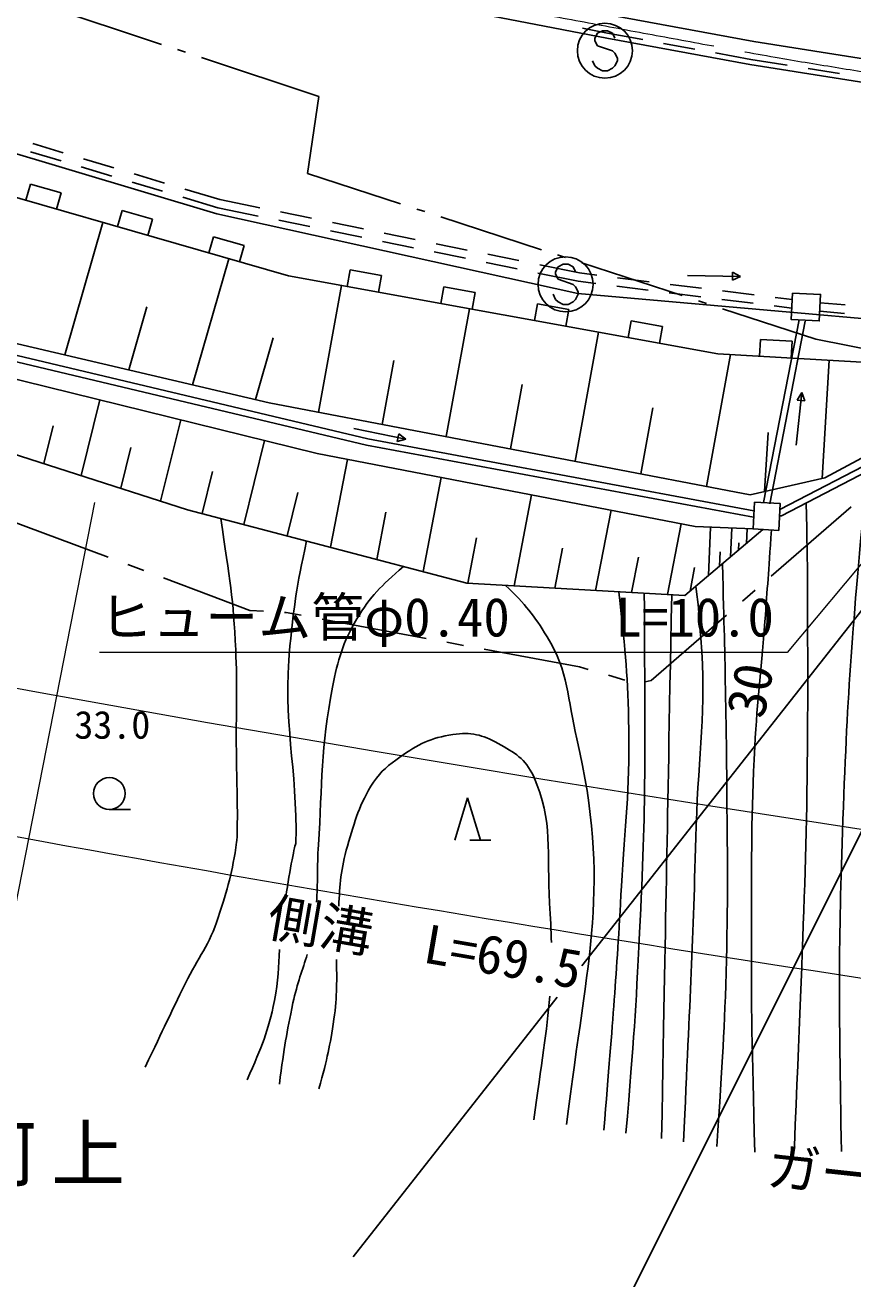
# Model space of a CAD drawing. Units: millimetres, scale not verified. Extents: x 40000 to 680000, y 20000 to 380000.
# Drawn here: x 84940 to 124058, y 234986 to 294239 of the extents above; entities that cross this region are included whole.
import ezdxf
from ezdxf.enums import TextEntityAlignment as Align

# ---------------------------------------------------------------- set-up
doc = ezdxf.new("R2010")
doc.units = ezdxf.units.MM
doc.header["$LTSCALE"] = 1000
doc.linetypes.add('CHAIN', pattern=[18.5, 12, -1.5, 3.5, -1.5])
for name, color, linetype, lineweight in [('M-BGD', 7, 'Continuous', 25), ('M-BMK', 2, 'CHAIN', 13), ('M-BMK-ROW', 30, 'Continuous', 25), ('M-STR-HTXT', 7, 'Continuous', 13), ('M-STR-STRC', 7, 'Continuous', 25)]:
    doc.layers.add(name, color=color, linetype=linetype, lineweight=lineweight)
doc.layers.add('M-BMK-HTXT', color=7, linetype='Continuous')
doc.styles.add('ＭＳ ゴシック', font='')
doc.styles.get('ＭＳ ゴシック').set_extended_font_data('MS Gothic')

msp = doc.modelspace()

# ---------------------------------------------------------------- linework, layer by layer
at = {"layer": 'M-BGD'}
for p, q in [((85848, 295163), (91386, 293328)), ((111283, 294090), (112467, 293862)), ((112467, 293862), (114127, 293555)), ((115110, 293374), (116585, 293101)), ((92145, 293077), (92525, 292951)), ((117569, 292920), (119228, 292613)), ((93284, 292699), (98822, 290864)), ((119228, 292613), (120948, 292342)), ((121936, 292186), (123417, 291952)), ((98822, 290864), (98285, 287229)), ((86741, 288207), (85304, 288637)), ((86640, 287820), (85203, 288250)), ((89035, 287103), (87598, 287533)), ((89136, 287490), (87699, 287920)), ((91430, 286386), (89993, 286816)), ((91531, 286773), (90094, 287203)), ((98285, 287229), (102686, 285794)), ((85201, 286727), (84980, 285958)), ((86643, 286312), (85201, 286727)), ((86422, 285543), (86643, 286312)), ((94143, 285991), (92489, 286486)), ((94045, 285603), (92388, 286099)), ((95949, 285215), (94045, 285603)), ((96030, 285606), (94143, 285991)), ((89526, 285482), (89304, 284713)), ((90967, 285067), (89526, 285482)), ((90746, 284298), (90967, 285067)), ((98398, 284715), (96929, 285015)), ((98480, 285107), (97010, 285407)), ((103447, 285546), (103827, 285422)), ((104588, 285175), (109341, 283625)), ((86818, 278649), (88621, 284910)), ((100848, 284216), (99378, 284515)), ((100929, 284607), (99460, 284907)), ((93850, 284236), (93629, 283468)), ((95291, 283821), (93850, 284236)), ((103298, 283716), (101828, 284016)), ((103379, 284108), (101909, 284408)), ((105828, 283608), (104359, 283908)), ((95070, 283053), (95291, 283821)), ((105747, 283217), (104277, 283516)), ((108278, 283109), (106808, 283409)), ((110102, 283377), (110482, 283253)), ((92858, 277235), (94574, 283196)), ((100300, 282669), (100157, 281882)), ((101776, 282401), (100300, 282669)), ((108197, 282717), (106727, 283017)), ((111145, 282524), (109258, 282909)), ((111243, 283005), (115996, 281455)), ((101633, 281614), (101776, 282401)), ((111080, 282129), (109177, 282517)), ((111908, 282025), (111080, 282129)), ((111950, 282423), (111145, 282524)), ((114431, 282112), (112942, 282299)), ((116246, 282406), (118746, 282364)), ((118368, 282183), (118374, 282558)), ((118746, 282364), (118368, 282183)), ((118374, 282558), (118746, 282364)), ((98804, 275942), (99891, 281930)), ((104727, 281866), (104584, 281078)), ((106203, 281598), (104727, 281866)), ((106060, 280811), (106203, 281598)), ((114389, 281714), (112900, 281901)), ((116869, 281403), (115381, 281590)), ((116911, 281801), (115423, 281987)), ((119392, 281489), (117903, 281676)), ((89838, 277942), (90696, 280922)), ((109155, 281062), (109012, 280275)), ((110631, 280794), (109155, 281062)), ((116757, 281207), (117137, 281083)), ((119350, 281092), (117861, 281278)), ((121170, 280863), (120342, 280967)), ((121189, 281264), (120384, 281365)), ((123686, 281011), (122512, 281118)), ((104838, 274789), (105935, 280833)), ((110488, 280007), (110631, 280794)), ((117898, 280835), (122299, 279400)), ((119839, 271670), (121512, 280306)), ((123658, 280612), (122493, 280718)), ((110927, 273626), (112035, 279726)), ((113583, 280258), (113440, 279471)), ((115058, 279990), (113583, 280258)), ((114916, 279203), (115058, 279990)), ((120133, 271613), (121806, 280249)), ((95821, 276540), (96663, 279465)), ((119697, 279385), (119650, 278587)), ((121194, 279298), (119697, 279385)), ((120606, 271347), (135739, 279206)), ((121148, 278500), (121194, 279298)), ((122299, 279400), (126300, 278605)), ((117145, 272438), (118276, 278666)), ((101821, 275366), (102370, 278388)), ((122613, 272814), (122937, 278396)), ((107883, 274207), (108436, 277257)), ((121384, 274388), (121646, 276874)), ((121420, 276521), (121646, 276874)), ((121646, 276874), (121793, 276482)), ((87585, 272954), (88466, 276528)), ((114036, 273032), (114602, 276146)), ((121793, 276482), (121420, 276521)), ((91347, 271747), (92293, 275583)), ((85832, 273516), (86273, 275303)), ((100482, 275172), (102930, 274666)), ((119886, 272197), (120048, 274988)), ((95277, 270640), (96255, 274606)), ((102525, 274559), (102601, 274926)), ((102930, 274666), (102525, 274559)), ((102601, 274926), (102930, 274666)), ((89466, 272351), (89939, 274269)), ((99366, 269565), (100168, 273717)), ((93302, 271160), (93791, 273142)), ((103746, 268414), (104604, 272860)), ((97321, 270103), (97828, 272155)), ((108045, 267741), (108874, 272036)), ((101556, 268989), (101985, 271213)), ((111898, 267522), (112629, 271310)), ((115297, 267328), (115943, 270671)), ((117234, 268229), (117332, 270513)), ((118273, 269109), (118332, 270470)), ((119036, 269755), (119066, 270438)), ((105862, 267866), (106276, 270013)), ((118654, 269432), (118669, 269774)), ((109971, 267631), (110337, 269526)), ((113597, 267425), (113920, 269096)), ((117753, 268669), (117783, 269349)), ((116361, 267491), (116578, 268613)), ((88920, 257175), (89920, 257175)), ((105254, 255715), (105854, 257715)), ((105854, 257715), (106454, 255715)), ((105954, 255715), (106954, 255715))]:
    msp.add_line(p, q, dxfattribs=at)
for points in [[(69515, 303243), (87195, 299622), (112627, 294708), (119374, 293463), (141067, 290036), (160142, 287423), (168430, 286403), (199330, 283167), (234972, 280573), (257246, 279582), (259862, 279496), (268125, 279268), (283711, 279011), (305749, 279079), (320821, 279482)], [(320855, 278382), (305765, 277979), (283704, 277911), (268100, 278168), (259829, 278396), (257204, 278483), (234908, 279475), (199233, 282071), (168306, 285310), (160001, 286333), (140906, 288948), (119188, 292378), (112423, 293628), (86980, 298543), (69290, 302166), (69289, 302166)], [(67269, 292524), (80159, 289459), (94008, 285317), (111058, 281555), (135391, 279417)], [(132102, 277865), (117681, 278701), (97391, 282384), (78334, 287871), (68521, 290261), (66854, 290543)], [(66259, 287702), (70860, 282388), (96481, 276386), (119208, 272044), (122733, 272841), (132102, 277865)], [(70758, 281598), (101078, 274389), (119364, 270981), (119368, 270981)], [(70828, 281890), (101140, 274683), (119384, 271283)], [(70882, 280867), (98739, 273993), (116597, 270544), (119338, 270426)], [(119799, 270401), (116114, 267281), (105821, 267868), (92622, 271338), (75544, 276816), (70882, 280867)], [(120590, 271046), (120686, 271051), (135845, 278923)]]:
    msp.add_lwpolyline(points, dxfattribs=at)
for points in [[(121204, 281575), (122530, 281512), (122471, 280261), (121144, 280324)], [(119406, 271695), (120621, 271626), (120553, 270361), (119338, 270426)]]:
    msp.add_lwpolyline(points, close=True, dxfattribs=at)
msp.add_circle((88920, 257925), 750, dxfattribs=at)
for points, knots in [([(124713, 273142), (124013, 265299), (123818, 263133), (123588, 256699), (123367, 250503), (123393, 248296), (123516, 241008)], [0, 0, 0, 0, 1, 1, 1, 2, 2, 2, 2]), ([(121857, 271659), (121927, 268262), (121914, 267364), (121921, 264611), (121945, 255419), (121727, 252322), (121296, 241249)], [0, 0, 0, 0, 1, 1, 1, 2, 2, 2, 2]), ([(94184, 270928), (94619, 268012), (94781, 267156), (94893, 264717), (94974, 262975), (94909, 261996), (94921, 260251), (94933, 258556), (94997, 257607), (94959, 255912), (94957, 255801), (94950, 255739), (94936, 255629), (94745, 254211), (94502, 253434), (94070, 252070), (93661, 250776), (93118, 250179), (92520, 248961), (91762, 247418), (91530, 246922), (90616, 244993)], [0, 0, 0, 0, 1, 1, 1, 2, 2, 2, 3, 3, 3, 4, 4, 4, 5, 5, 5, 6, 6, 6, 7, 7, 7, 7]), ([(120213, 270379), (120064, 268277), (120025, 267745), (119897, 266057), (119721, 263744), (119546, 262454), (119420, 260139), (119239, 256836), (119280, 254979), (119263, 251671), (119243, 247494), (119291, 246135), (119422, 240977)], [0, 0, 0, 0, 1, 1, 1, 2, 2, 2, 3, 3, 3, 4, 4, 4, 4]), ([(98245, 269860), (97747, 267599), (97659, 266849), (97458, 264896), (97085, 261268), (97819, 259210), (97737, 255564), (97737, 255551), (97734, 255530), (97734, 255530), (97734, 255530), (97738, 255564), (97737, 255564), (97689, 255566), (97458, 254323), (97260, 253034)], [0, 0, 0, 0, 1, 1, 1, 2, 2, 2, 3, 3, 3, 4, 4, 4, 5, 5, 5, 5]), ([(102817, 268658), (101736, 267697), (101285, 267287), (100620, 266175), (99934, 265027), (99730, 264262), (99472, 262951), (98906, 260081), (98990, 258411), (98801, 255493), (98731, 254414), (98776, 253692), (98716, 252784)], [0, 0, 0, 0, 1, 1, 1, 2, 2, 2, 3, 3, 3, 4, 4, 4, 4]), ([(117890, 268785), (117976, 265667), (118002, 264875), (118045, 262368), (118071, 260804), (118088, 259928), (118098, 258363), (118120, 255125), (118164, 253311), (118081, 250074), (117992, 246620), (117909, 245476), (117621, 241241)], [0, 0, 0, 0, 1, 1, 1, 2, 2, 2, 3, 3, 3, 4, 4, 4, 4]), ([(107633, 267765), (108616, 266824), (108968, 266377), (109608, 265334), (110635, 263659), (110565, 262417), (111010, 260504), (112623, 253569), (111528, 250330), (110520, 242281)], [0, 0, 0, 0, 1, 1, 1, 2, 2, 2, 3, 3, 3, 3]), ([(112992, 267459), (113333, 264410), (113418, 263496), (113468, 260946), (113524, 258052), (113282, 256434), (113122, 253544), (112872, 249039), (112738, 247591), (112292, 242021)], [0, 0, 0, 0, 1, 1, 1, 2, 2, 2, 3, 3, 3, 3]), ([(114201, 267390), (114230, 259698), (114301, 257602), (113980, 251341), (113791, 247637), (113722, 246402), (113331, 241869)], [0, 0, 0, 0, 1, 1, 1, 2, 2, 2, 2]), ([(116630, 267718), (116789, 266573), (116798, 266226), (116872, 265267), (117139, 261811), (116759, 259860), (116657, 256395), (116485, 250564), (116384, 248708), (116054, 241470)], [0, 0, 0, 0, 1, 1, 1, 2, 2, 2, 3, 3, 3, 3]), ([(109808, 250877), (109798, 251447), (109772, 252060), (109728, 252744), (109576, 255106), (109927, 256595), (108958, 258754), (108596, 259560), (108065, 259856), (107294, 260289), (106553, 260705), (106001, 260838), (105160, 260713), (104106, 260556), (103517, 260260), (102652, 259637), (102109, 259247), (101776, 259020), (101410, 258461), (100713, 257396), (100542, 256664), (100178, 255444), (99850, 254348), (99820, 253599), (99759, 252604)], [0, 0, 0, 0, 1, 1, 1, 2, 2, 2, 3, 3, 3, 4, 4, 4, 5, 5, 5, 6, 6, 6, 7, 7, 7, 8, 8, 8, 8]), ([(96967, 250548), (96918, 249750), (96914, 249088), (96723, 248141), (96418, 246622), (96146, 246046), (95436, 244388)], [0, 0, 0, 0, 1, 1, 1, 2, 2, 2, 2]), ([(98275, 250323), (98056, 249610), (97799, 248958), (97600, 248036), (97280, 246550), (97206, 246023), (96955, 244197)], [0, 0, 0, 0, 1, 1, 1, 2, 2, 2, 2]), ([(99657, 250085), (99667, 249188), (99697, 248368), (99533, 247254), (99341, 245953), (99236, 245464), (98823, 243963)], [0, 0, 0, 0, 1, 1, 1, 2, 2, 2, 2])]:
    msp.add_open_spline(points, degree=3, knots=knots, dxfattribs=at)
for points in [[(115494, 267317), (115255, 254469), (115255, 254469), (115017, 241622)], [(108981, 242506), (109336, 245092), (109607, 246728), (109733, 248353)]]:
    msp.add_open_spline(points, degree=3, dxfattribs=at)
at = {"layer": 'M-BMK'}
for centre, radius, start, end in [((474933, 2238186), 1977510, 258.16632, 259.67725), ((293144, 1329296), 1050878, 260.54852, 270.5071)]:
    msp.add_arc(centre, radius, start, end, dxfattribs=at)
at = {"layer": 'M-BMK-ROW'}
for p, q in [((120198, 268193), (123974, 271470)), ((84177, 270843), (88860, 269091)), ((89796, 268741), (90546, 268460)), ((91482, 268110), (93726, 267271)), ((93726, 267271), (95562, 266577)), ((118838, 267013), (119442, 267537)), ((95562, 266577), (96203, 266541)), ((97201, 266484), (97284, 266479)), ((97284, 266479), (97989, 266348)), ((98972, 266166), (103888, 265255)), ((114523, 263268), (118083, 266358)), ((104872, 265072), (105658, 264927)), ((106641, 264744), (111137, 263911)), ((111137, 263911), (111548, 263791)), ((112508, 263511), (113275, 263286)), ((114243, 263209), (114523, 263268))]:
    msp.add_line(p, q, dxfattribs=at)
at = {"layer": 'M-STR-HTXT'}
msp.add_line((88215, 271670), (83642, 248389), dxfattribs=at)
msp.add_lwpolyline([(136022, 282605), (120959, 264594), (88459, 264594)], dxfattribs=at)
for centre, start, end in [((330046, 1612736), 258.732, 280.16535), ((330962, 1605559), 258.63309, 261.62032)]:
    msp.add_arc(centre, 1371984, start, end, dxfattribs=at)
at = {"layer": 'M-STR-STRC'}
for p, q in [((112221, 293974), (111985, 293856)), ((112457, 293974), (112221, 293974)), ((112694, 293856), (112457, 293974)), ((111985, 293856), (111866, 293620)), ((111866, 293620), (111866, 293502)), ((111866, 293502), (111985, 293265)), ((112812, 293620), (112694, 293856)), ((111985, 293265), (112694, 293029)), ((112694, 293029), (112812, 292911)), ((112812, 292911), (112930, 292674)), ((111866, 292320), (111748, 292556)), ((111985, 292202), (111866, 292320)), ((112221, 292083), (111985, 292202)), ((112694, 292202), (112457, 292083)), ((112812, 292320), (112694, 292202)), ((112930, 292556), (112812, 292320)), ((112930, 292674), (112930, 292556)), ((112457, 292083), (112221, 292083)), ((110126, 282815), (110008, 282578)), ((110363, 282933), (110126, 282815)), ((110599, 282933), (110363, 282933)), ((110835, 282815), (110599, 282933)), ((110954, 282578), (110835, 282815)), ((110008, 282578), (110008, 282460)), ((110008, 282460), (110126, 282224)), ((110126, 282224), (110835, 281987)), ((110008, 281278), (109890, 281515)), ((110835, 281987), (110954, 281869)), ((110954, 281869), (111072, 281633)), ((111072, 281515), (110954, 281278)), ((111072, 281633), (111072, 281515)), ((110126, 281160), (110008, 281278)), ((110363, 281042), (110126, 281160)), ((110599, 281042), (110363, 281042)), ((110835, 281160), (110599, 281042)), ((110954, 281278), (110835, 281160)), ((111255, 249783), (134406, 279222)), ((136006, 279272), (113036, 233252)), ((100443, 236034), (110083, 248293))]:
    msp.add_line(p, q, dxfattribs=at)
for centre in [(112339, 293029), (110481, 281987)]:
    msp.add_circle(centre, 1300, dxfattribs=at)

# ---------------------------------------------------------------- texts
at = {"layer": 'M-BGD', "style": 'ＭＳ ゴシック'}
msp.add_text('30', height=1833, rotation=78.745, dxfattribs=at).set_placement((120385, 261303), align=Align.BOTTOM_LEFT)
msp.add_text('33.0', height=1320, dxfattribs=at).set_placement((87267, 260118), align=Align.BOTTOM_LEFT)
at = {"layer": 'M-BMK-HTXT', "insert": (81971, 239355), "char_height": 2566, "attachment_point": 8, "style": 'ＭＳ ゴシック'}
msp.add_mtext('\\T1.2;字上河上', dxfattribs=at)
at = {"layer": 'M-STR-HTXT', "style": 'ＭＳ ゴシック'}
msp.add_text('ヒューム管φ0.40\u3000\u3000L=10.0', height=1833, dxfattribs=at).set_placement((88459, 264794), align=Align.BOTTOM_LEFT)
for s, rotation, p in [('側溝\u3000L=69.5', 350.245, (103581, 249411)), ('ガードレール\u3000L=15.0', 353.831, (132291, 237545))]:
    msp.add_text(s, height=1833, rotation=rotation, dxfattribs=at).set_placement(p, align=Align.BOTTOM_CENTER)

doc.saveas('drawing.dxf')
